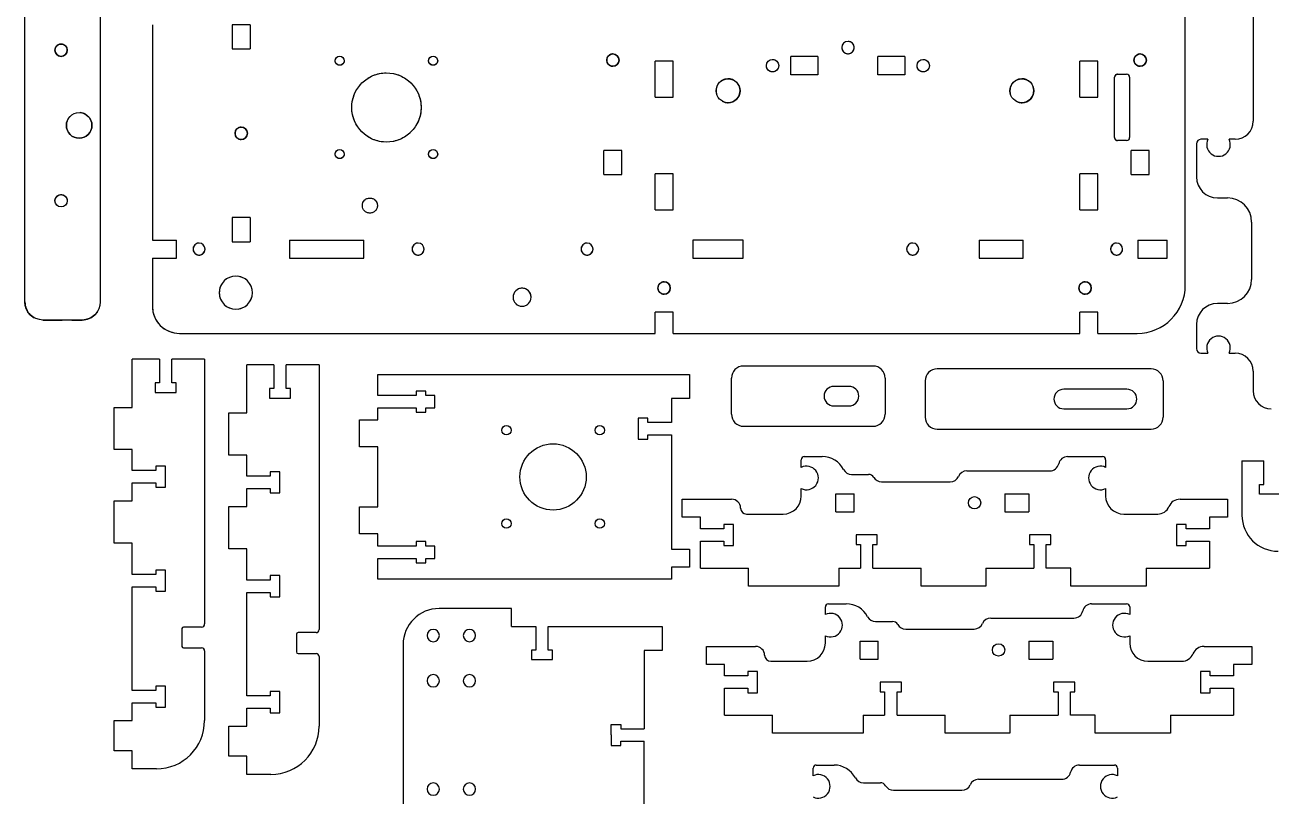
# Model space of a CAD drawing. Header units: millimetres. Extents: x 1598 to 2672, y 204 to 952.
# Drawn here: x 1612.5 to 2026.1, y 413.6 to 669.8 of the extents above; entities that cross this region are included whole.
import ezdxf

# ---------------------------------------------------------------- set-up
doc = ezdxf.new("R2010")
doc.units = ezdxf.units.MM
doc.linetypes.add('HIDDEN', pattern=[9.525, 6.35, -3.175])
doc.layers.get('0').update_dxf_attribs({"color": 253, "lineweight": 70, "true_color": 0x8faf8f})
doc.layers.add('Hidden', color=58, linetype='HIDDEN', lineweight=70, true_color=0x484805)

msp = doc.modelspace()

# ---------------------------------------------------------------- linework, layer by layer
at = {"color": 38, "lineweight": -3, "true_color": 0x482605}
for p, q in [((1997.64, 583.32), (1997.64, 740.33)), ((1612.51, 577.85), (1612.51, 676.03)), ((1637.51, 676.03), (1637.51, 577.75)), ((1654.81, 669.75), (1654.81, 598.32)), ((1654.81, 669.75), (1654.81, 598.32)), ((1687.31, 669.75), (1681.31, 669.75)), ((1681.31, 669.75), (1681.31, 661.76)), ((1687.31, 669.75), (1687.31, 661.76)), ((1681.31, 661.76), (1687.31, 661.76)), ((1821.65, 645.75), (1821.65, 657.75)), ((1827.65, 657.75), (1821.65, 657.75)), ((1827.65, 645.75), (1827.65, 657.75)), ((1866.69, 653.22), (1866.69, 659.22)), ((1875.69, 659.22), (1866.69, 659.22)), ((1875.69, 659.22), (1875.69, 653.22)), ((1904.59, 659.22), (1895.59, 659.22)), ((1895.59, 653.22), (1895.59, 659.22)), ((1904.59, 659.22), (1904.59, 653.22)), ((1962.65, 645.75), (1962.65, 657.75)), ((1968.65, 657.75), (1962.65, 657.75)), ((1968.65, 645.75), (1968.65, 657.75)), ((1875.69, 653.22), (1866.69, 653.22)), ((1904.59, 653.22), (1895.59, 653.22)), ((1974.15, 632.35), (1974.15, 652.35)), ((1975.15, 653.35), (1978.15, 653.35)), ((1979.15, 652.35), (1979.15, 632.35)), ((1979.15, 652.35), (1979.15, 632.35)), ((1821.65, 645.75), (1827.65, 645.75)), ((1962.65, 645.75), (1968.65, 645.75)), ((1978.15, 631.35), (1975.15, 631.35)), ((1804.65, 620.06), (1804.65, 628.06)), ((1810.65, 628.06), (1804.65, 628.06)), ((1810.65, 620.06), (1810.65, 628.06)), ((1985.65, 628.05), (1979.65, 628.05)), ((1979.65, 620.05), (1979.65, 628.05)), ((1985.65, 620.05), (1985.65, 628.05)), ((1804.65, 620.06), (1810.65, 620.06)), ((1821.65, 608.32), (1821.65, 620.32)), ((1827.65, 620.32), (1821.65, 620.32)), ((1827.65, 608.32), (1827.65, 620.32)), ((1968.65, 620.32), (1962.65, 620.32)), ((1962.65, 608.32), (1962.65, 620.32)), ((1968.65, 608.32), (1968.65, 620.32)), ((1979.65, 620.05), (1985.65, 620.05)), ((1821.65, 608.32), (1827.65, 608.32)), ((1962.65, 608.32), (1968.65, 608.32)), ((1681.31, 605.74), (1681.31, 597.74)), ((1687.31, 605.74), (1681.31, 605.74)), ((1687.31, 605.74), (1687.31, 597.74)), ((1654.81, 598.32), (1662.81, 598.32)), ((1662.81, 592.32), (1662.81, 598.32)), ((1681.31, 597.74), (1687.31, 597.74)), ((1700.36, 598.32), (1700.36, 592.32)), ((1700.36, 598.32), (1724.95, 598.32)), ((1724.95, 592.32), (1724.95, 598.32)), ((1834.18, 598.22), (1834.18, 592.32)), ((1850.92, 598.22), (1834.18, 598.22)), ((1850.92, 592.32), (1850.92, 598.22)), ((1929.2, 598.32), (1929.2, 592.32)), ((1929.2, 598.32), (1943.79, 598.32)), ((1943.79, 592.32), (1943.79, 598.32)), ((1981.89, 598.32), (1981.89, 592.32)), ((1981.89, 598.32), (1991.64, 598.32)), ((1991.64, 592.32), (1991.64, 598.32)), ((1654.81, 592.32), (1662.81, 592.32)), ((1654.81, 592.32), (1654.81, 576.32)), ((1654.81, 592.32), (1654.81, 576.32)), ((1700.36, 592.32), (1724.95, 592.32)), ((1834.18, 592.32), (1850.92, 592.32)), ((1929.2, 592.32), (1943.79, 592.32)), ((1981.89, 592.32), (1991.64, 592.32)), ((1612.51, 577.75), (1612.51, 577.85)), ((1631.51, 571.75), (1618.51, 571.75)), ((1821.65, 567.32), (1821.65, 574.32)), ((1827.65, 574.32), (1821.65, 574.32)), ((1827.65, 567.32), (1827.65, 574.32)), ((1962.65, 567.32), (1962.65, 574.32)), ((1968.65, 574.32), (1962.65, 574.32)), ((1968.65, 567.32), (1968.65, 574.32)), ((1663.81, 567.32), (1821.65, 567.32)), ((1827.65, 567.32), (1962.65, 567.32)), ((1968.65, 567.32), (1981.64, 567.32)), ((1657.14, 558.7), (1648.14, 558.7)), ((1648.14, 542.75), (1648.14, 558.7)), ((1657.14, 558.7), (1657.14, 550.9)), ((1672.14, 558.7), (1661.24, 558.7)), ((1661.24, 550.9), (1661.24, 558.7)), ((1672.14, 558.7), (1672.14, 470.8)), ((1695.16, 556.85), (1686.16, 556.85)), ((1686.16, 540.9), (1686.16, 556.85)), ((1695.16, 556.85), (1695.16, 549.05)), ((1710.16, 556.85), (1699.27, 556.85)), ((1699.27, 549.05), (1699.27, 556.85)), ((1710.16, 556.85), (1710.16, 468.95)), ((1655.69, 550.9), (1655.69, 547.7)), ((1657.14, 550.9), (1655.69, 550.9)), ((1662.69, 550.9), (1661.24, 550.9)), ((1662.69, 547.7), (1662.69, 550.9)), ((1729.6, 546.7), (1729.6, 553.65)), ((1729.6, 553.65), (1833.07, 553.65)), ((1833.07, 553.65), (1833.07, 545.65)), ((1655.69, 547.7), (1662.69, 547.7)), ((1693.71, 549.05), (1693.71, 545.85)), ((1695.16, 549.05), (1693.71, 549.05)), ((1700.71, 549.05), (1699.27, 549.05)), ((1700.71, 545.85), (1700.71, 549.05)), ((1742.4, 546.7), (1729.6, 546.7)), ((1745.6, 548.15), (1742.4, 548.15)), ((1742.4, 548.15), (1742.4, 546.7)), ((1745.6, 546.7), (1745.6, 548.15)), ((1748.6, 546.7), (1745.6, 546.7)), ((1748.6, 542.6), (1748.6, 546.7)), ((1642.14, 542.75), (1648.14, 542.75)), ((1642.14, 528.75), (1642.14, 542.75)), ((1693.71, 545.85), (1700.71, 545.85)), ((1729.6, 538.6), (1729.6, 542.6)), ((1729.6, 542.6), (1742.4, 542.6)), ((1742.4, 542.6), (1742.4, 541.15)), ((1745.6, 541.15), (1745.6, 542.6)), ((1745.6, 542.6), (1748.6, 542.6)), ((1833.07, 545.65), (1827.07, 545.65)), ((1827.07, 545.65), (1827.07, 537.7)), ((1680.16, 540.9), (1686.16, 540.9)), ((1680.16, 526.9), (1680.16, 540.9)), ((1723.6, 529.6), (1723.6, 538.6)), ((1723.6, 538.6), (1729.6, 538.6)), ((1742.4, 541.15), (1745.6, 541.15)), ((1816.07, 539.15), (1816.07, 532.15)), ((1819.27, 539.15), (1816.07, 539.15)), ((1819.27, 537.7), (1819.27, 539.15)), ((1827.07, 537.7), (1819.27, 537.7)), ((1819.27, 533.6), (1827.07, 533.6)), ((1819.27, 532.15), (1819.27, 533.6)), ((1827.07, 533.6), (1827.07, 495.65)), ((1729.6, 529.6), (1723.6, 529.6)), ((1729.6, 509.7), (1729.6, 529.6)), ((1816.07, 532.15), (1819.27, 532.15)), ((1648.14, 528.75), (1642.14, 528.75)), ((1648.14, 521.75), (1648.14, 528.75)), ((1686.16, 526.9), (1680.16, 526.9)), ((1686.16, 519.9), (1686.16, 526.9)), ((1870.19, 522.82), (1870.19, 525.37)), ((1871.19, 526.37), (1877.14, 526.37)), ((1958.56, 526.37), (1970.19, 526.37)), ((1971.19, 525.37), (1971.19, 522.82)), ((1655.94, 521.75), (1648.14, 521.75)), ((1655.94, 523.2), (1655.94, 521.75)), ((1659.14, 523.2), (1655.94, 523.2)), ((1659.14, 516.2), (1659.14, 523.2)), ((1693.96, 521.35), (1693.96, 519.9)), ((1697.16, 521.35), (1693.96, 521.35)), ((1697.16, 514.35), (1697.16, 521.35)), ((1925.1, 521.64), (1952.69, 521.64)), ((2016.44, 524.95), (2023.67, 524.95)), ((2016.44, 524.95), (2016.44, 506.95)), ((2023.67, 517.15), (2023.67, 524.95)), ((1648.14, 517.65), (1655.94, 517.65)), ((1648.14, 511.65), (1648.14, 517.65)), ((1655.94, 517.65), (1655.94, 516.2)), ((1693.96, 519.9), (1686.16, 519.9)), ((1886.88, 520.5), (1892.52, 520.5)), ((1896.85, 518), (1919.59, 518)), ((2022.22, 513.95), (2022.22, 517.15)), ((2022.22, 517.15), (2023.67, 517.15)), ((1655.94, 516.2), (1659.14, 516.2)), ((1686.16, 515.8), (1693.96, 515.8)), ((1686.16, 509.8), (1686.16, 515.8)), ((1693.96, 515.8), (1693.96, 514.35)), ((1693.96, 514.35), (1697.16, 514.35)), ((1870.19, 513.3), (1870.19, 515.78)), ((1881.69, 514), (1887.69, 514)), ((1881.69, 508), (1881.69, 514)), ((1887.69, 508), (1887.69, 514)), ((1937.69, 514), (1945.69, 514)), ((1937.69, 514), (1937.69, 508)), ((1945.69, 514), (1945.69, 508)), ((1971.19, 515.78), (1971.19, 513.3)), ((2029.22, 513.95), (2022.22, 513.95)), ((1642.14, 511.65), (1648.14, 511.65)), ((1642.14, 497.65), (1642.14, 511.65)), ((1680.16, 509.8), (1686.16, 509.8)), ((1680.16, 495.8), (1680.16, 509.8)), ((1723.6, 500.7), (1723.6, 509.7)), ((1723.6, 509.7), (1729.6, 509.7)), ((1830.69, 512.24), (1847.04, 512.24)), ((1830.69, 506.24), (1830.69, 512.24)), ((1995.88, 512.24), (2011.69, 512.24)), ((2011.69, 512.24), (2011.69, 506.24)), ((1836.69, 506.24), (1830.69, 506.24)), ((1836.69, 502.42), (1836.69, 506.24)), ((1852.04, 507.3), (1864.19, 507.3)), ((1881.69, 508), (1887.69, 508)), ((1937.69, 508), (1945.69, 508)), ((1977.19, 507.3), (1988.49, 507.3)), ((2005.69, 506.24), (2005.69, 502.42)), ((2011.69, 506.24), (2005.69, 506.24)), ((1729.6, 500.7), (1723.6, 500.7)), ((1729.6, 496.7), (1729.6, 500.7)), ((1844.49, 502.42), (1836.69, 502.42)), ((1844.49, 503.87), (1844.49, 502.42)), ((1847.69, 503.87), (1844.49, 503.87)), ((1847.69, 496.87), (1847.69, 503.87)), ((1994.69, 503.87), (1994.69, 496.87)), ((1997.89, 503.87), (1994.69, 503.87)), ((1997.89, 502.42), (1997.89, 503.87)), ((2005.69, 502.42), (1997.89, 502.42)), ((1648.14, 497.65), (1642.14, 497.65)), ((1648.14, 487.25), (1648.14, 497.65)), ((1742.4, 496.7), (1729.6, 496.7)), ((1745.6, 498.15), (1742.4, 498.15)), ((1742.4, 498.15), (1742.4, 496.7)), ((1745.6, 496.7), (1745.6, 498.15)), ((1748.6, 496.7), (1745.6, 496.7)), ((1748.6, 492.6), (1748.6, 496.7)), ((1836.69, 498.32), (1844.49, 498.32)), ((1836.69, 489.37), (1836.69, 498.32)), ((1844.49, 498.32), (1844.49, 496.87)), ((1844.49, 496.87), (1847.69, 496.87)), ((1888.42, 500.37), (1888.42, 497.17)), ((1895.42, 500.37), (1888.42, 500.37)), ((1888.42, 497.17), (1889.87, 497.17)), ((1889.87, 497.17), (1889.87, 489.37)), ((1893.97, 497.17), (1895.42, 497.17)), ((1893.97, 489.37), (1893.97, 497.17)), ((1895.42, 497.17), (1895.42, 500.37)), ((1945.96, 500.37), (1945.96, 497.17)), ((1952.96, 500.37), (1945.96, 500.37)), ((1945.96, 497.17), (1947.41, 497.17)), ((1947.41, 497.17), (1947.41, 489.37)), ((1951.51, 497.17), (1952.96, 497.17)), ((1951.51, 489.37), (1951.51, 497.17)), ((1952.96, 497.17), (1952.96, 500.37)), ((1994.69, 496.87), (1997.89, 496.87)), ((1997.89, 498.32), (2005.69, 498.32)), ((1997.89, 496.87), (1997.89, 498.32)), ((2005.69, 498.32), (2005.69, 489.37)), ((1686.16, 495.8), (1680.16, 495.8)), ((1686.16, 485.4), (1686.16, 495.8)), ((1729.6, 485.65), (1729.6, 492.6)), ((1729.6, 492.6), (1742.4, 492.6)), ((1742.4, 492.6), (1742.4, 491.15)), ((1745.6, 491.15), (1745.6, 492.6)), ((1745.6, 492.6), (1748.6, 492.6)), ((1827.07, 495.65), (1833.07, 495.65)), ((1833.07, 495.65), (1833.07, 489.65)), ((1655.94, 488.7), (1655.94, 487.25)), ((1659.14, 488.7), (1655.94, 488.7)), ((1659.14, 481.7), (1659.14, 488.7)), ((1742.4, 491.15), (1745.6, 491.15)), ((1833.07, 489.65), (1827.07, 489.65)), ((1827.07, 489.65), (1827.07, 485.65)), ((1836.69, 489.37), (1852.69, 489.37)), ((1852.69, 483.37), (1852.69, 489.37)), ((1882.69, 489.37), (1882.69, 483.37)), ((1882.69, 489.37), (1889.87, 489.37)), ((1893.97, 489.37), (1909.97, 489.37)), ((1909.97, 483.37), (1909.97, 489.37)), ((1931.41, 489.37), (1931.41, 483.37)), ((1931.41, 489.37), (1947.41, 489.37)), ((1959.69, 489.37), (1951.51, 489.37)), ((1959.69, 483.37), (1959.69, 489.37)), ((1984.69, 489.37), (1984.69, 483.37)), ((1984.69, 489.37), (2005.69, 489.37)), ((1655.94, 487.25), (1648.14, 487.25)), ((1693.96, 485.4), (1686.16, 485.4)), ((1693.96, 486.85), (1693.96, 485.4)), ((1697.16, 486.85), (1693.96, 486.85)), ((1697.16, 479.85), (1697.16, 486.85)), ((1827.07, 485.65), (1729.6, 485.65)), ((1648.14, 483.15), (1655.94, 483.15)), ((1648.14, 448.75), (1648.14, 483.15)), ((1655.94, 483.15), (1655.94, 481.7)), ((1655.94, 481.7), (1659.14, 481.7)), ((1686.16, 481.3), (1693.96, 481.3)), ((1686.16, 446.9), (1686.16, 481.3)), ((1693.96, 481.3), (1693.96, 479.85)), ((1693.96, 479.85), (1697.16, 479.85)), ((1882.69, 483.37), (1852.69, 483.37)), ((1931.41, 483.37), (1909.97, 483.37)), ((1984.69, 483.37), (1959.69, 483.37)), ((1774.03, 475.96), (1750.03, 475.95)), ((1774.04, 469.96), (1774.03, 475.96)), ((1878.17, 473.94), (1878.17, 476.49)), ((1879.17, 477.49), (1885.12, 477.49)), ((1966.54, 477.49), (1978.17, 477.49)), ((1979.17, 476.49), (1979.17, 473.94)), ((1894.86, 471.62), (1900.5, 471.62)), ((1933.08, 472.76), (1960.67, 472.76)), ((1664.64, 469.3), (1664.64, 463.35)), ((1671.14, 469.8), (1665.14, 469.8)), ((1702.66, 467.45), (1702.66, 461.5)), ((1709.16, 467.95), (1703.16, 467.95)), ((1774.04, 469.96), (1782.05, 469.96)), ((1782.05, 469.96), (1782.05, 462.16)), ((1786.15, 469.96), (1824.05, 469.98)), ((1786.15, 462.16), (1786.15, 469.96)), ((1824.05, 469.98), (1824.06, 461.98)), ((1904.83, 469.12), (1927.57, 469.12)), ((1738.04, 463.94), (1738.06, 403.99)), ((1838.67, 463.36), (1855.02, 463.36)), ((1838.67, 457.36), (1838.67, 463.36)), ((1878.17, 464.42), (1878.17, 466.9)), ((1889.67, 465.12), (1895.67, 465.12)), ((1889.67, 459.12), (1889.67, 465.12)), ((1895.67, 459.12), (1895.67, 465.12)), ((1945.67, 465.12), (1953.67, 465.12)), ((1945.67, 465.12), (1945.67, 459.12)), ((1953.67, 465.12), (1953.67, 459.12)), ((1979.17, 466.9), (1979.17, 464.42)), ((2003.86, 463.36), (2019.67, 463.36)), ((2019.67, 463.36), (2019.67, 457.36)), ((1665.14, 462.85), (1671.14, 462.85)), ((1672.14, 461.85), (1672.14, 438.7)), ((1703.16, 461), (1709.16, 461)), ((1710.16, 460), (1710.16, 436.85)), ((1780.6, 462.16), (1780.6, 458.96)), ((1782.05, 462.16), (1780.6, 462.16)), ((1787.6, 462.16), (1786.15, 462.16)), ((1787.6, 458.96), (1787.6, 462.16)), ((1818.06, 461.98), (1818.07, 436.03)), ((1824.06, 461.98), (1818.06, 461.98)), ((1889.67, 459.12), (1895.67, 459.12)), ((1945.67, 459.12), (1953.67, 459.12)), ((1780.6, 458.96), (1787.6, 458.96)), ((1844.67, 457.36), (1838.67, 457.36)), ((1844.67, 453.54), (1844.67, 457.36)), ((1852.47, 454.99), (1852.47, 453.54)), ((1855.67, 454.99), (1852.47, 454.99)), ((1855.67, 447.99), (1855.67, 454.99)), ((1860.02, 458.42), (1872.17, 458.42)), ((1985.17, 458.42), (1996.47, 458.42)), ((2002.67, 454.99), (2002.67, 447.99)), ((2005.87, 454.99), (2002.67, 454.99)), ((2005.87, 453.54), (2005.87, 454.99)), ((2013.67, 457.36), (2013.67, 453.54)), ((2019.67, 457.36), (2013.67, 457.36)), ((1852.47, 453.54), (1844.67, 453.54)), ((1896.4, 451.49), (1896.4, 448.29)), ((1903.4, 451.49), (1896.4, 451.49)), ((1903.4, 448.29), (1903.4, 451.49)), ((1953.94, 451.49), (1953.94, 448.29)), ((1960.94, 451.49), (1953.94, 451.49)), ((1960.94, 448.29), (1960.94, 451.49)), ((2013.67, 453.54), (2005.87, 453.54)), ((1655.94, 448.75), (1648.14, 448.75)), ((1655.94, 450.2), (1655.94, 448.75)), ((1659.14, 450.2), (1655.94, 450.2)), ((1659.14, 443.2), (1659.14, 450.2)), ((1693.96, 446.9), (1686.16, 446.9)), ((1693.96, 448.35), (1693.96, 446.9)), ((1697.16, 448.35), (1693.96, 448.35)), ((1697.16, 441.35), (1697.16, 448.35)), ((1844.67, 449.44), (1852.47, 449.44)), ((1844.67, 440.49), (1844.67, 449.44)), ((1852.47, 449.44), (1852.47, 447.99)), ((1852.47, 447.99), (1855.67, 447.99)), ((1896.4, 448.29), (1897.85, 448.29)), ((1897.85, 448.29), (1897.85, 440.49)), ((1901.95, 448.29), (1903.4, 448.29)), ((1901.95, 440.49), (1901.95, 448.29)), ((1953.94, 448.29), (1955.39, 448.29)), ((1955.39, 448.29), (1955.39, 440.49)), ((1959.49, 448.29), (1960.94, 448.29)), ((1959.49, 440.49), (1959.49, 448.29)), ((2002.67, 447.99), (2005.87, 447.99)), ((2005.87, 449.44), (2013.67, 449.44)), ((2005.87, 447.99), (2005.87, 449.44)), ((2013.67, 449.44), (2013.67, 440.49)), ((1648.14, 444.65), (1655.94, 444.65)), ((1648.14, 438.7), (1648.14, 444.65)), ((1655.94, 444.65), (1655.94, 443.2)), ((1655.94, 443.2), (1659.14, 443.2)), ((1686.16, 442.8), (1693.96, 442.8)), ((1686.16, 436.85), (1686.16, 442.8)), ((1693.96, 442.8), (1693.96, 441.35)), ((1642.14, 438.7), (1648.14, 438.7)), ((1642.14, 428.7), (1642.14, 438.7)), ((1693.96, 441.35), (1697.16, 441.35)), ((1844.67, 440.49), (1860.67, 440.49)), ((1860.67, 434.49), (1860.67, 440.49)), ((1890.67, 440.49), (1890.67, 434.49)), ((1890.67, 440.49), (1897.85, 440.49)), ((1901.95, 440.49), (1917.95, 440.49)), ((1917.95, 434.49), (1917.95, 440.49)), ((1939.39, 440.49), (1939.39, 434.49)), ((1939.39, 440.49), (1955.39, 440.49)), ((1967.67, 440.49), (1959.49, 440.49)), ((1967.67, 434.49), (1967.67, 440.49)), ((1992.67, 440.49), (1992.67, 434.49)), ((1992.67, 440.49), (2013.67, 440.49)), ((1680.16, 436.85), (1686.16, 436.85)), ((1680.16, 426.85), (1680.16, 436.85)), ((1807.05, 433.97), (1807.05, 437.47)), ((1807.05, 437.47), (1810.25, 437.47)), ((1810.25, 437.47), (1810.25, 436.02)), ((1810.25, 436.02), (1818.07, 436.03)), ((1890.67, 434.49), (1860.67, 434.49)), ((1939.39, 434.49), (1917.95, 434.49)), ((1992.67, 434.49), (1967.67, 434.49)), ((1807.05, 433.97), (1807.05, 430.47)), ((1807.05, 430.47), (1810.25, 430.47)), ((1810.25, 431.92), (1818.07, 431.92)), ((1810.25, 430.47), (1810.25, 431.92)), ((1818.06, 405.97), (1818.07, 431.92)), ((1648.14, 428.7), (1642.14, 428.7)), ((1648.14, 422.7), (1648.14, 428.7)), ((1686.16, 426.85), (1680.16, 426.85)), ((1686.16, 420.85), (1686.16, 426.85)), ((1656.14, 422.7), (1648.14, 422.7)), ((1874.11, 420.4), (1874.11, 422.95)), ((1875.11, 423.95), (1881.06, 423.95)), ((1962.48, 423.95), (1974.11, 423.95)), ((1975.11, 422.95), (1975.11, 420.4)), ((1694.16, 420.85), (1686.16, 420.85)), ((1890.8, 418.08), (1896.44, 418.08)), ((1929.02, 419.22), (1956.61, 419.22)), ((1900.77, 415.58), (1923.51, 415.58))]:
    msp.add_line(p, q, dxfattribs=at)
at = {"color": 58, "lineweight": -3, "true_color": 0x484805}
for p, q in [((2020.15, 688.26), (2020.15, 637.76)), ((2001.33, 630.26), (2001.33, 619.29)), ((2005.13, 631.76), (2002.83, 631.76)), ((2014.15, 631.76), (2012.16, 631.76)), ((2008.33, 612.29), (2011.65, 612.29)), ((2019.65, 604.29), (2019.65, 585.26)), ((2011.65, 577.26), (2008.33, 577.26)), ((2001.33, 570.26), (2001.33, 562.26)), ((2002.83, 560.76), (2005.13, 560.76)), ((2012.16, 560.76), (2014.15, 560.76)), ((2020.15, 554.76), (2020.15, 548.26))]:
    msp.add_line(p, q, dxfattribs=at)
at = {"color": 98, "lineweight": -3, "true_color": 0x054805}
for p, q in [((1894.01, 556.47), (1851.01, 556.47)), ((1986.28, 555.51), (1915.28, 555.51)), ((1847.01, 540.47), (1847.01, 552.47)), ((1898.01, 552.47), (1898.01, 540.47)), ((1911.28, 551.51), (1911.28, 539.51)), ((1990.28, 551.51), (1990.28, 539.51)), ((1886.01, 549.72), (1881.01, 549.72)), ((1978.28, 548.76), (1957.28, 548.76)), ((1881.01, 543.22), (1886.01, 543.22)), ((1957.28, 542.26), (1978.28, 542.26)), ((1851.01, 536.47), (1894.01, 536.47)), ((1915.28, 535.51), (1986.28, 535.51))]:
    msp.add_line(p, q, dxfattribs=at)
at = {"color": 38, "lineweight": -3, "true_color": 0x482605, "extrusion": (-1.68939e-28, -7.80202e-17, -1)}
msp.add_circle((-1885.69, 662.22), 2.05, dxfattribs=at)
at = {"color": 38, "lineweight": -3, "true_color": 0x482605}
for centre, radius in [((1807.65, 658.06), 2.05), ((1982.65, 658.05), 2.05), ((1732.5, 642.34), 11.5), ((1684.31, 633.75), 2.05), ((1727, 609.76), 2.5), ((1824.65, 582.38), 2.05), ((1964.39, 582.38), 2.05), ((1772.3, 535.15), 1.55), ((1803.3, 535.15), 1.55), ((1787.8, 519.65), 11), ((1927.69, 511.05), 2.05), ((1772.3, 504.15), 1.55), ((1803.3, 504.15), 1.55), ((1935.67, 462.17), 2.05)]:
    msp.add_circle(centre, radius, dxfattribs=at)
at = {"color": 38, "lineweight": -3, "true_color": 0x482605, "extrusion": (-1.02116e-28, -4.45246e-17, -1)}
msp.add_circle((-1777.51, 579.32), 3, dxfattribs=at)
at = {"color": 38, "lineweight": -3, "true_color": 0x482605, "extrusion": (-3.38213e-15, -3.34747e-17, -1)}
for centre in [(-1748.05, 466.96), (-1760.05, 466.96), (-1748.05, 451.96), (-1760.05, 451.96), (-1748.05, 415.98), (-1760.05, 415.98)]:
    msp.add_circle(centre, 2.05, dxfattribs=at)
at = {"color": 38, "lineweight": -3, "true_color": 0x482605}
for centre, radius, start, end in [((1845.88, 647.89), 3.97, 282.2966, 102.2966), ((1943.4, 647.89), 3.97, 282.2966, 102.2966), ((1975.15, 652.35), 1, 90, 180), ((1978.15, 652.35), 1, 0, 90), ((1978.15, 652.35), 1, 360, 90), ((1975.15, 632.35), 1, 180, 270), ((1978.15, 632.35), 1, 270, 360), ((1978.15, 632.35), 1, 270, 360), ((1981.64, 583.32), 16, 270, 0), ((1663.81, 576.32), 9, 180, 270), ((1871.19, 525.37), 1, 90, 180), ((1877.14, 518.37), 8, 27.7985, 90), ((1958.56, 523.37), 3, 90, 167.8125), ((1970.19, 525.37), 1, 360, 90), ((1871.92, 519.3), 3.92, 243.8115, 116.1885), ((1886.88, 523.5), 3, 207.7985, 270), ((1925.1, 518.64), 3, 90, 156.8033), ((1952.69, 524.64), 3, 270, 347.8125), ((1969.46, 519.3), 3.92, 63.8115, 296.1885), ((1892.52, 518.5), 2, 30, 90), ((1896.85, 521), 3, 210, 270), ((1919.59, 521), 3, 270, 336.8033), ((1864.19, 513.3), 6, 270, 0), ((1977.19, 513.3), 6, 180, 270), ((1847.04, 509.24), 3, 0.6876, 90), ((1852.04, 509.3), 2, 180.6876, 270), ((1988.49, 511.3), 4, 270, 337.5197), ((1995.88, 508.24), 4, 90, 157.5197), ((2028.44, 506.95), 12, 180, 270), ((1750.04, 463.95), 12, 90.0231, 180.0231), ((1879.17, 476.49), 1, 90, 180), ((1885.12, 469.49), 8, 27.7985, 90), ((1966.54, 474.49), 3, 90, 167.8125), ((1978.17, 476.49), 1, 360, 90), ((1879.9, 470.42), 3.92, 243.8115, 116.1885), ((1894.86, 474.62), 3, 207.7985, 270), ((1900.5, 469.62), 2, 30, 90), ((1933.08, 469.76), 3, 90, 156.8033), ((1960.67, 475.76), 3, 270, 347.8125), ((1977.44, 470.42), 3.92, 63.8115, 296.1885), ((1665.14, 469.3), 0.5, 90, 180), ((1671.14, 470.8), 1, 270, 0), ((1703.16, 467.45), 0.5, 90, 180), ((1709.16, 468.95), 1, 270, 0), ((1904.83, 472.12), 3, 210, 270), ((1927.57, 472.12), 3, 270, 336.8033), ((1665.14, 463.35), 0.5, 180, 270), ((1855.02, 460.36), 3, 0.6876, 90), ((1872.17, 464.42), 6, 270, 0), ((1985.17, 464.42), 6, 180, 270), ((2003.86, 459.36), 4, 90, 157.5197), ((1671.14, 461.85), 1, 360, 90), ((1703.16, 461.5), 0.5, 180, 270), ((1709.16, 460), 1, 360, 90), ((1860.02, 460.42), 2, 180.6876, 270), ((1996.47, 462.42), 4, 270, 337.5197), ((1656.14, 438.7), 16, 270, 0), ((1694.16, 436.85), 16, 270, 0), ((1875.11, 422.95), 1, 90, 180), ((1881.06, 415.95), 8, 27.7985, 90), ((1962.48, 420.95), 3, 90, 167.8125), ((1974.11, 422.95), 1, 360, 90), ((1875.84, 416.88), 3.92, 243.8115, 116.1885), ((1890.8, 421.08), 3, 207.7985, 270), ((1896.44, 416.08), 2, 30, 90), ((1929.02, 416.22), 3, 90, 156.8033), ((1956.61, 422.22), 3, 270, 347.8125), ((1973.38, 416.88), 3.92, 63.8115, 296.1885), ((1900.77, 418.58), 3, 210, 270), ((1923.51, 418.58), 3, 270, 336.8033)]:
    msp.add_arc(centre, radius, start, end, dxfattribs=at)
at = {"color": 58, "lineweight": -3, "true_color": 0x484805}
for centre, radius, start, end in [((2014.15, 637.76), 6, 270, 360), ((2002.83, 630.26), 1.5, 90, 180), ((2008.65, 630.03), 3.92, 153.8115, 26.1885), ((2008.33, 619.29), 7, 180, 270), ((2011.65, 604.29), 8, 360, 90), ((2011.65, 585.26), 8, 270, 360), ((2008.33, 570.26), 7, 90, 180), ((2008.65, 562.49), 3.92, 333.8115, 206.1885), ((2002.83, 562.26), 1.5, 180, 270), ((2014.15, 554.76), 6, 360, 90), ((2026.15, 548.26), 6, 180, 270)]:
    msp.add_arc(centre, radius, start, end, dxfattribs=at)
at = {"color": 98, "lineweight": -3, "true_color": 0x054805}
for centre, radius, start, end in [((1851.01, 552.47), 4, 90, 180), ((1894.01, 552.47), 4, 360, 90), ((1915.28, 551.51), 4, 90, 180), ((1986.28, 551.51), 4, 360, 90), ((1881.01, 546.47), 3.25, 90, 270), ((1886.01, 546.47), 3.25, 270, 90), ((1957.28, 545.51), 3.25, 90, 270), ((1978.28, 545.51), 3.25, 270, 90), ((1851.01, 540.47), 4, 180, 270), ((1894.01, 540.47), 4, 270, 360), ((1915.28, 539.51), 4, 180, 270), ((1986.28, 539.51), 4, 270, 360)]:
    msp.add_arc(centre, radius, start, end, dxfattribs=at)
at = {"color": 38, "lineweight": -3, "true_color": 0x482605}
for centre, major_axis in [((1624.51, 661.34), (2.05, 0)), ((1717, 657.84), (0, 1.5)), ((1748, 657.84), (0, 1.5)), ((1860.64, 656.22), (0, 2.05)), ((1910.64, 656.22), (0, 2.05)), ((1845.88, 647.89), (0, 3.97)), ((1943.4, 647.89), (0, 3.97)), ((1630.51, 636.38), (4.25, 0)), ((1717, 626.84), (0, 1.5)), ((1748, 626.84), (0, 1.5)), ((1624.51, 611.34), (2.05, 0))]:
    msp.add_ellipse(centre, major_axis=major_axis, ratio=1, dxfattribs=at)
for centre, major_axis, start_param, end_param in [((1624.51, 661.34), (2.05, 0), 3.141593, 6.283185), ((1807.65, 658.06), (0, 2.05), 3.14165, 6.283242), ((1982.65, 658.05), (0, 2.05), 3.14165, 6.283242), ((1630.51, 636.38), (4.25, 0), 3.141593, 6.283185), ((1684.31, 633.75), (0, 2.05), 3.14165, 6.283242), ((1824.65, 582.38), (0, 2.05), 3.14165, 6.283242), ((1964.39, 582.38), (0, 2.05), 3.14165, 6.283242), ((1663.81, 576.32), (0, 9), 1.570853, 3.14165)]:
    msp.add_ellipse(centre, major_axis=major_axis, ratio=1, start_param=start_param, end_param=end_param, dxfattribs=at)
at = {"color": 38, "lineweight": -3, "true_color": 0x482605, "extrusion": (3.08149e-33, 8.23693e-44, -1)}
msp.add_ellipse((1624.51, 611.34), major_axis=(-2.05, 0), ratio=1, start_param=3.141593, end_param=6.283185, dxfattribs=at)
at = {"color": 38, "lineweight": -3, "true_color": 0x482605, "extrusion": (3.08149e-33, -5.86754e-37, -1)}
for centre, major_axis in [((1670.31, 595.32), (0, -2)), ((1743, 595.32), (0, -2)), ((1799.08, 595.32), (0, -2)), ((1907.15, 595.32), (0, -2)), ((1974.84, 595.32), (0, -2)), ((1682.51, 580.82), (0, -5.5))]:
    msp.add_ellipse(centre, major_axis=major_axis, ratio=1, dxfattribs=at)
at = {"color": 38, "lineweight": -3, "true_color": 0x482605, "extrusion": (3.08149e-33, 1.58991e-43, -1)}
msp.add_ellipse((1618.51, 577.75), major_axis=(-6, 0), ratio=1, start_param=4.712389, end_param=6.283185, dxfattribs=at)
at = {"color": 38, "lineweight": -3, "true_color": 0x482605, "extrusion": (3.08149e-33, -8.55291e-44, -1)}
msp.add_ellipse((1631.51, 577.75), major_axis=(-6, 0), ratio=1, start_param=3.141593, end_param=4.712389, dxfattribs=at)
at = {"layer": 'Hidden', "color": 38, "lineweight": -3, "true_color": 0x482605}
for p, q in [((1681.31, 661.76), (1681.31, 661.76)), ((1687.31, 661.76), (1687.31, 661.76)), ((1717, 659.34), (1717, 659.34)), ((1748, 659.34), (1748, 659.34)), ((1860.64, 658.27), (1860.64, 658.27)), ((1910.64, 658.27), (1910.64, 658.27)), ((1717, 656.34), (1717, 656.34)), ((1732.5, 653.84), (1732.5, 653.84)), ((1748, 656.34), (1748, 656.34)), ((1860.64, 654.17), (1860.64, 654.17)), ((1910.64, 654.17), (1910.64, 654.17)), ((1974.15, 652.35), (1974.15, 652.35)), ((1974.15, 632.35), (1974.15, 652.35)), ((1975.15, 653.35), (1975.15, 653.35)), ((1978.15, 653.35), (1978.15, 653.35)), ((1979.15, 652.35), (1979.15, 652.35)), ((1732.5, 630.84), (1732.5, 630.84)), ((1974.15, 632.35), (1974.15, 632.35)), ((1975.15, 631.35), (1975.15, 631.35)), ((1978.15, 631.35), (1978.15, 631.35)), ((1979.15, 632.35), (1979.15, 632.35)), ((1717, 628.34), (1717, 628.34)), ((1717, 625.34), (1717, 625.34)), ((1748, 628.34), (1748, 628.34)), ((1748, 625.34), (1748, 625.34)), ((1727, 612.26), (1727, 612.26)), ((1681.31, 605.74), (1681.31, 605.74)), ((1687.31, 605.74), (1687.31, 605.74)), ((1727, 607.26), (1727, 607.26)), ((1654.81, 598.32), (1654.81, 598.32)), ((1670.31, 597.32), (1670.31, 597.32)), ((1681.31, 597.74), (1681.31, 597.74)), ((1687.31, 597.74), (1687.31, 597.74)), ((1743, 597.32), (1743, 597.32)), ((1799.08, 597.32), (1799.08, 597.32)), ((1907.15, 597.32), (1907.15, 597.32)), ((1974.84, 597.32), (1974.84, 597.32)), ((1654.81, 592.32), (1654.81, 592.32)), ((1670.31, 593.32), (1670.31, 593.32)), ((1743, 593.32), (1743, 593.32)), ((1799.08, 593.32), (1799.08, 593.32)), ((1907.15, 593.32), (1907.15, 593.32)), ((1974.84, 593.32), (1974.84, 593.32)), ((1682.51, 586.32), (1682.51, 586.32)), ((1777.51, 582.32), (1777.51, 582.32)), ((1612.51, 577.85), (1612.51, 577.85)), ((1612.51, 577.75), (1612.51, 577.75)), ((1637.51, 577.75), (1637.51, 577.75)), ((1654.81, 576.32), (1654.81, 576.32)), ((1682.51, 575.32), (1682.51, 575.32)), ((1777.51, 576.32), (1777.51, 576.32)), ((1618.51, 571.75), (1631.51, 571.75)), ((1618.51, 571.75), (1618.51, 571.75)), ((1631.51, 571.75), (1631.51, 571.75)), ((1663.81, 567.32), (1663.81, 567.32))]:
    msp.add_line(p, q, dxfattribs=at)
for centre, radius in [((1717, 657.84), 1.5), ((1748, 657.84), 1.5), ((1860.64, 656.22), 2.05), ((1910.64, 656.22), 2.05), ((1732.5, 642.34), 11.5), ((1717, 626.84), 1.5), ((1748, 626.84), 1.5), ((1727, 609.76), 2.5)]:
    msp.add_circle(centre, radius, dxfattribs=at)
at = {"layer": 'Hidden', "color": 38, "lineweight": -3, "true_color": 0x482605, "extrusion": (-1.96024e-16, 1.06999e-29, -1)}
for centre in [(-1670.31, 595.32), (-1743, 595.32), (-1799.08, 595.32), (-1907.15, 595.32), (-1974.84, 595.32)]:
    msp.add_circle(centre, 2, dxfattribs=at)
at = {"layer": 'Hidden', "color": 38, "lineweight": -3, "true_color": 0x482605, "extrusion": (2.08167e-17, -1.24133e-30, -1)}
msp.add_circle((-1682.51, 580.82), 5.5, dxfattribs=at)
at = {"layer": 'Hidden', "color": 38, "lineweight": -3, "true_color": 0x482605, "extrusion": (2.08167e-17, -1.52146e-30, -1)}
msp.add_circle((-1777.51, 579.32), 3, dxfattribs=at)
at = {"layer": 'Hidden', "color": 38, "lineweight": -3, "true_color": 0x482605}
for centre, radius, start, end in [((1845.88, 647.89), 3.97, 102.2966, 282.2966), ((1943.4, 647.89), 3.97, 102.2966, 282.2966), ((1975.15, 652.35), 1, 90, 180), ((1975.15, 632.35), 1, 180, 270)]:
    msp.add_arc(centre, radius, start, end, dxfattribs=at)
for centre, major_axis, start_param, end_param in [((1624.51, 661.34), (2.05, 0), 0, 3.141761), ((1807.65, 658.06), (0, 2.05), 0.000057, 3.14182), ((1982.65, 658.05), (0, 2.05), 0.000057, 3.14182), ((1630.51, 636.38), (4.25, 0), 0, 3.141674), ((1684.31, 633.75), (0, 2.05), 0.000057, 3.14182), ((1824.65, 582.38), (0, 2.05), 0.000057, 3.14182), ((1964.39, 582.38), (0, 2.05), 0.000057, 3.14182), ((1618.51, 577.75), (6, 0), 3.141593, 4.712389), ((1631.51, 577.75), (6, 0), 4.712389, 6.283185)]:
    msp.add_ellipse(centre, major_axis=major_axis, ratio=1, start_param=start_param, end_param=end_param, dxfattribs=at)
at = {"layer": 'Hidden', "color": 38, "lineweight": -3, "true_color": 0x482605, "extrusion": (3.08184e-33, 6.1628e-33, -1)}
msp.add_ellipse((1885.69, 662.22), major_axis=(0, -2.05), ratio=1, dxfattribs=at)
at = {"layer": 'Hidden', "color": 38, "lineweight": -3, "true_color": 0x482605, "extrusion": (3.08149e-33, 8.23693e-44, -1)}
msp.add_ellipse((1624.51, 611.34), major_axis=(-2.05, 0), ratio=1, start_param=0, end_param=3.141739, dxfattribs=at)

doc.saveas('drawing.dxf')
